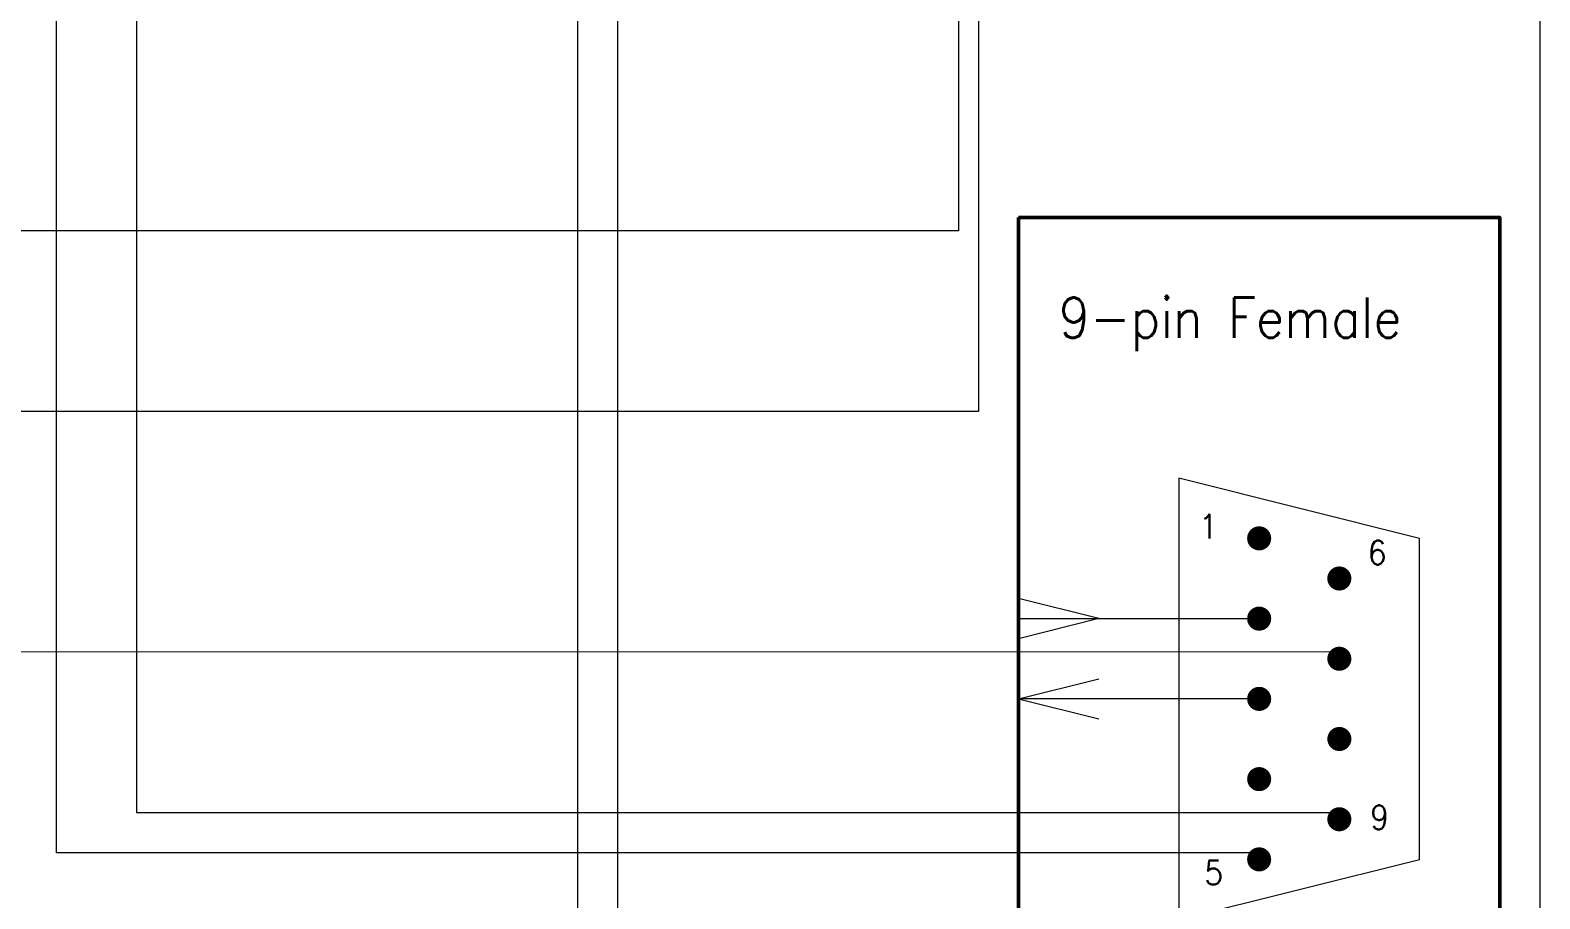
# Model space of a CAD drawing. Header units: inches. Extents: x 0 to 9.7, y 0 to 7.5.
# Drawn here: x 6.117 to 8, y 2.668 to 3.75 of the extents above; entities that cross this region are included whole.
import ezdxf

# ---------------------------------------------------------------- set-up
doc = ezdxf.new("R2010")
doc.units = ezdxf.units.IN
doc.layers.get('0').update_dxf_attribs({"lineweight": 0})
doc.styles.get("Standard").update_dxf_attribs({"font": 'STANDARD'})

msp = doc.modelspace()

# ---------------------------------------------------------------- linework, layer by layer
at = {"lineweight": 18}
for p, q in [((7.275, 5.475), (7.275, 3.5)), ((7.3, 5.4), (7.3, 3.275)), ((6.8, 4.875), (6.8, 2.175)), ((6.15, 2.725), (6.15, 4.675)), ((8, 4.6), (8, 2.475)), ((6.85, 2.1), (6.85, 4.525)), ((6.25, 4), (6.25, 2.775)), ((7.275, 3.5), (4.55, 3.5)), ((7.3, 3.275), (5.2, 3.275)), ((7.45, 3.0167), (7.35, 3.0417)), ((7.45, 3.0167), (7.35, 2.9917)), ((7.35, 3.0167), (7.65, 3.0167)), ((7.75, 2.975), (5.6008, 2.9752)), ((7.35, 2.9167), (7.45, 2.9417)), ((7.35, 2.9167), (7.45, 2.8917)), ((7.65, 2.9167), (7.35, 2.9167)), ((6.25, 2.775), (7.75, 2.775)), ((7.65, 2.725), (6.15, 2.725))]:
    msp.add_line(p, q, dxfattribs=at)
at = {"lineweight": 50}
msp.add_lwpolyline([(7.35, 3.5167), (7.35, 2.3417), (7.95, 2.3417), (7.95, 3.5167)], close=True, dxfattribs=at)
at = {"lineweight": 18}
msp.add_lwpolyline([(7.55, 3.1917), (7.55, 2.6417), (7.85, 2.7167), (7.85, 3.1167)], close=True, dxfattribs=at)
at = {"lineweight": 18, "const_width": 0.015}
for points in [[(7.6425, 3.1167, 1), (7.6575, 3.1167, 1)], [(7.7425, 3.0667, 1), (7.7575, 3.0667, 1)], [(7.6425, 3.0167, 1), (7.6575, 3.0167, 1)], [(7.7425, 2.9667, 1), (7.7575, 2.9667, 1)], [(7.6425, 2.9167, 1), (7.6575, 2.9167, 1)], [(7.7425, 2.8667, 1), (7.7575, 2.8667, 1)], [(7.6425, 2.8167, 1), (7.6575, 2.8167, 1)], [(7.7425, 2.7667, 1), (7.7575, 2.7667, 1)], [(7.6425, 2.7167, 1), (7.6575, 2.7167, 1)]]:
    msp.add_lwpolyline(points, format="xyb", close=True, dxfattribs=at)

# ---------------------------------------------------------------- texts
at = {"lineweight": 18}
for s, height, p in [('9-pin Female', 0.05, (7.4, 3.3667)), ('1', 0.03, (7.575, 3.1167)), ('6', 0.03, (7.7855, 3.0839)), ('9', 0.03, (7.7885, 2.7541)), ('5', 0.03, (7.5817, 2.6852))]:
    msp.add_text(s, height=height, dxfattribs=at).set_placement(p)

doc.saveas('drawing.dxf')
